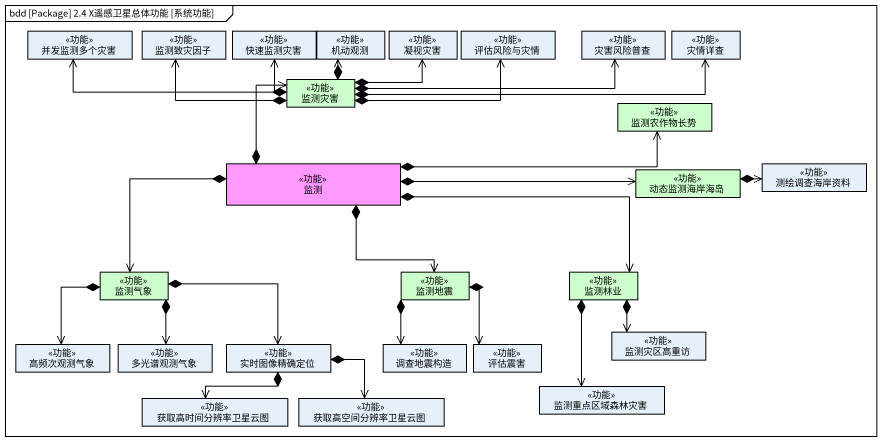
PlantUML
@startuml
mainframe bdd [Package] 2.4 X遥感卫星总体功能 [系统功能]
hide circle
hide empty members
class 并发监测多个灾害 <<功能>>
class 监测致灾因子 <<功能>>
class 快速监测灾害 <<功能>>
class 机动观测 <<功能>>
class 凝视灾害 <<功能>>
class 评估风险与灾情 <<功能>>
class 灾害风险普查 <<功能>>
class 灾情详查 <<功能>>
class 监测灾害 <<功能>> #CCFFCC
class 监测农作物长势 <<功能>> #CCFFCC
class 监测 <<功能>> #FF99FF
class 测绘调查海岸资料 <<功能>>
class 动态监测海岸海岛 <<功能>> #CCFFCC
class 监测气象 <<功能>> #CCFFCC
class 监测地震 <<功能>> #CCFFCC
class 监测林业 <<功能>> #CCFFCC
class 高频次观测气象 <<功能>>
class 多光谱观测气象 <<功能>>
class 实时图像精确定位 <<功能>>
class 调查地震构造 <<功能>>
class 评估震害 <<功能>>
class 监测灾区高重访 <<功能>>
class 获取高时间分辨率卫星云图 <<功能>>
class 获取高空间分辨率卫星云图 <<功能>>
class 监测重点区域森林灾害 <<功能>>
监测灾害 *-left-> 并发监测多个灾害
监测灾害 *-left-> 监测致灾因子
监测灾害 *-up-> 快速监测灾害
监测灾害 *-up-> 机动观测
监测灾害 *-right-> 凝视灾害
监测灾害 *-right-> 评估风险与灾情
监测灾害 *-right-> 灾害风险普查
监测灾害 *-right-> 灾情详查
监测 *-up-> 监测灾害
监测 *-right-> 监测农作物长势
监测 *-right-> 动态监测海岸海岛
监测 *-left-> 监测气象
监测 *--> 监测地震
监测 *-right-> 监测林业
动态监测海岸海岛 *-right-> 测绘调查海岸资料
监测气象 *--> 高频次观测气象
监测气象 *--> 多光谱观测气象
监测气象 *-right-> 实时图像精确定位
监测地震 *--> 调查地震构造
监测地震 *--> 评估震害
监测林业 *--> 监测灾区高重访
监测林业 *--> 监测重点区域森林灾害
实时图像精确定位 *--> 获取高时间分辨率卫星云图
实时图像精确定位 *-right-> 获取高空间分辨率卫星云图
@enduml
